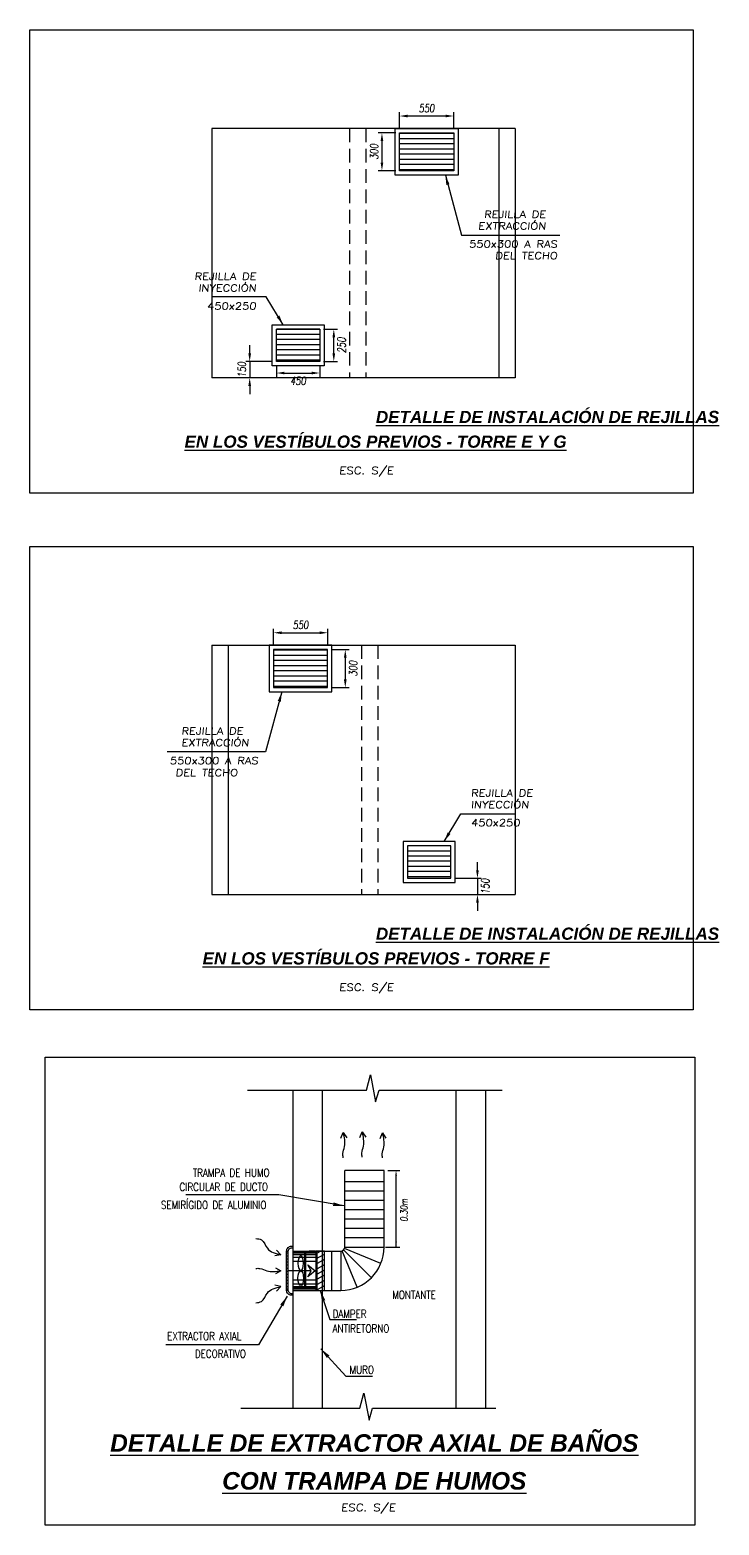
# Model space of a CAD drawing. Header units: millimetres. Extents: x 0 to 226526, y 0 to 8187996.
# Drawn here: x 226513.47 to 226526.2, y 8187967.01 to 8187994.6 of the extents above; entities that cross this region are included whole.
import ezdxf

# ---------------------------------------------------------------- set-up
doc = ezdxf.new("R2010")
doc.units = ezdxf.units.MM
doc.header["$PDMODE"] = 3
doc.linetypes.add('DASHED2', pattern=[0.375, 0.25, -0.125])
doc.layers.get('0').update_dxf_attribs({"color": 250})
doc.layers.get('DEFPOINTS').update_dxf_attribs({"color": 250})
for name, color, linetype in [('L-03_EQUIP-ACCES', 160, 'Continuous'), ('L-04_EQ-MED-CONT', 191, 'Continuous'), ('L-06_EQ-FIN-CONT', 141, 'Continuous'), ('L1 Casco', 252, 'Continuous'), ('L3 Equipos y Ductos', 160, 'Continuous'), ('L4 Linea mediana', 191, 'Continuous'), ('L6 Linea fina', 141, 'Continuous'), ('TX-01_PRIMA', 12, 'Continuous'), ('TX-03_PRINC', 150, 'Continuous')]:
    doc.layers.add(name, color=color, linetype=linetype)
doc.styles.add('100-NOTAS', font='romans.shx', dxfattribs={"height": 0.2})
doc.styles.add('G_Alca', font='romand.shx', dxfattribs={"height": 0.2})
doc.styles.add('JNV ING', font='romans.shx', dxfattribs={"width": 0.75, "oblique": 8, "height": 0.15})
doc.styles.add('M9_NUM-LAM', font='', dxfattribs={"height": 0.35})
doc.styles.add('P-R', font='romans.shx', dxfattribs={"width": 1.2, "oblique": 5, "height": 0.2})
doc.styles.get("Standard").update_dxf_attribs({"font": 'arial.ttf'})
doc.styles.get('M9_NUM-LAM').set_extended_font_data('Zurich UBlkEx BT')
doc.dimstyles.new('FLECHITA', dxfattribs={"dimtxt": 0.2, "dimasz": 0.2, "dimexe": 0.2, "dimexo": 0.2, "dimgap": 0.1, "dimtad": 1, "dimzin": 0, "dimdsep": 46, "dimtxsty": 'G_Alca', "dimcen": 0.09, "dimclrd": 256, "dimclre": 256, "dimclrt": 12, "dimadec": 0, "dimazin": 0, "dimtfac": 1, "dimtofl": 0, "dimtmove": 0, "dimatfit": 3, "dimfxl": 1, "dimtolj": 1, "dimtzin": 0, "dimarcsym": 0})
doc.dimstyles.new('JNV ING.', dxfattribs={"dimtxt": 0.15, "dimasz": 0.15, "dimexe": 0.07, "dimexo": 0.07, "dimgap": 0.07, "dimtad": 2, "dimtoh": 1, "dimdec": 0, "dimlfac": 1000, "dimzin": 0, "dimdsep": 46, "dimtxsty": 'JNV ING', "dimcen": 3, "dimdle": 0.05, "dimclrd": 256, "dimclre": 256, "dimclrt": 12, "dimadec": 0, "dimazin": 0, "dimtfac": 1, "dimtdec": 0, "dimtix": 1, "dimtmove": 2, "dimatfit": 3, "dimfxl": 1, "dimtolj": 1, "dimtzin": 0, "dimarcsym": 0})
doc.dimstyles.get("Standard").update_dxf_attribs({"dimtxt": 0.18, "dimasz": 0.18, "dimexe": 0.18, "dimexo": 0.0625, "dimgap": 0.09, "dimtad": 0, "dimtih": 1, "dimtoh": 1, "dimdec": 4, "dimzin": 0, "dimdsep": 46, "dimtxsty": 'Standard', "dimcen": 0.09, "dimadec": 0, "dimazin": 0, "dimtfac": 1, "dimtdec": 4, "dimtofl": 0, "dimtmove": 0, "dimatfit": 3, "dimfxl": 1, "dimtolj": 1, "dimtzin": 0, "dimarcsym": 0})

# ---------------------------------------------------------------- blocks, each defined once
blk = doc.blocks.new('A$C6CA101BC')
at = {"color": 253}
for p, q in [((-0.0284, -0.1559), (-0.0284, 0.0041)), ((-0.0284, -0.1559), (-0.0284, 0.0041)), ((-0.0213, 0.0041), (-0.0284, 0.0041)), ((-0.1461, -0.002), (-0.0463, -0.002)), ((-0.1461, -0.0048), (-0.0463, -0.0048)), ((-0.1461, -0.0108), (-0.0463, -0.0108)), ((-0.1461, -0.0219), (-0.0463, -0.0219)), ((-0.1461, -0.0377), (-0.0463, -0.0377)), ((-0.0213, -0.0027), (-0.0284, -0.0027)), ((-0.0213, -0.0151), (-0.0284, -0.0151)), ((-0.0213, -0.0275), (-0.0284, -0.0275)), ((-0.0213, -0.04), (-0.0284, -0.04)), ((-0.0213, -0.0524), (-0.0284, -0.0524)), ((-0.1461, -0.1141), (-0.0463, -0.1141)), ((-0.1208, -0.0759), (-0.0308, -0.0759)), ((-0.0213, -0.0649), (-0.0284, -0.0649)), ((-0.0213, -0.0773), (-0.0284, -0.0773)), ((-0.0213, -0.0897), (-0.0284, -0.0897)), ((-0.0213, -0.1022), (-0.0284, -0.1022)), ((-0.0213, -0.1146), (-0.0284, -0.1146)), ((-0.1461, -0.1299), (-0.0463, -0.1299)), ((-0.1461, -0.141), (-0.0463, -0.141)), ((-0.1461, -0.147), (-0.0463, -0.147)), ((-0.1461, -0.1498), (-0.0463, -0.1498)), ((-0.0213, -0.1271), (-0.0284, -0.1271)), ((-0.0213, -0.1395), (-0.0284, -0.1395)), ((-0.0213, -0.1497), (-0.0284, -0.1497)), ((-0.0284, -0.1559), (-0.0213, -0.1559))]:
    blk.add_line(p, q, dxfattribs=at)
for p, q in [((-0.1461, -0.0009), (-0.0463, -0.0009)), ((-0.1461, -0.1509), (-0.1461, -0.0009)), ((-0.1461, -0.1509), (-0.0463, -0.1509))]:
    blk.add_line(p, q)
at = {"color": 254}
for p, q in [((-0.0994, -0.1509), (-0.0993, -0.0009)), ((-0.0963, -0.1509), (-0.0962, -0.0009))]:
    blk.add_line(p, q, dxfattribs=at)
blk.add_lwpolyline([(-0.0463, -0.1759), (-0.0413, -0.1759, 0.414214), (-0.0213, -0.1559), (-0.0213, 0.0041, 0.414214), (-0.0413, 0.0241), (-0.0463, 0.0241), (-0.0463, -0.1759)], format="xyb")
at = {"color": 9, "ltscale": 0.8}
for points in [[(0.0198, 0.0074), (0.0019, -0.0105), (0.0266, -0.0158)], [(0.0243, -0.0639), (0.002, -0.0759), (0.0242, -0.0881)], [(0.0198, -0.1584), (0.0019, -0.1405), (0.0266, -0.1352)]]:
    blk.add_lwpolyline(points, dxfattribs=at)
at = {"color": 253}
blk.add_lwpolyline([(-0.1073, -0.1001), (-0.1208, -0.0759), (-0.1073, -0.0517), (-0.138, -0.0759), (-0.1073, -0.1001)], dxfattribs=at)
for centre, start, end in [((-0.043, 0.0032), 3.51024, 103.0064), ((-0.043, -0.155), 256.9936, 356.48976)]:
    blk.add_arc(centre, 0.0147, start, end, dxfattribs=at)
blk.add_ellipse((-0.079, -0.0457), major_axis=(0, -0.0303), ratio=0.371702, dxfattribs=at)
at = {"color": 253, "extrusion": (0, 0, -1)}
blk.add_ellipse((-0.079, -0.1062), major_axis=(0, 0.0303), ratio=0.371702, dxfattribs=at)
at = {"color": 9, "ltscale": 0.8}
for points in [[(0.1037, 0.055), (0.0808, 0.0498), (0.057, 0.0155), (0.0019, -0.0105)], [(0.1037, -0.206), (0.0808, -0.2008), (0.057, -0.1665), (0.0019, -0.1405)]]:
    blk.add_spline(points, degree=3, dxfattribs=at)
blk.add_open_spline([(0.1037, -0.0666), (0.0981, -0.066), (0.0828, -0.0652), (0.0512, -0.0829), (0.0216, -0.0787), (0.002, -0.0759)], degree=3, knots=[0.0194888, 0.0194888, 0.0194888, 0.0194888, 0.0832263, 0.1962381, 0.4180049, 0.4180049, 0.4180049, 0.4180049], dxfattribs=at)
blk = doc.blocks.new('REJ 40X30')
at = {"layer": 'L6 Linea fina'}
h = blk.add_hatch(dxfattribs=at)
h.set_pattern_fill('ANSI31', color=256, scale=0.015, angle=45)
h.set_pattern_definition([(90, (-4680.200737, -1110.25495), (-0.047625, 3e-33), [])])
h.paths.add_polyline_path([(0.04, -0.04), (0.04, -0.44), (0.34, -0.44), (0.34, -0.04)])
at = {"layer": 'L4 Linea mediana'}
for points in [[(0, 0), (0, -0.48), (0.38, -0.48), (0.38, 0)], [(0.04, -0.04), (0.04, -0.44), (0.34, -0.44), (0.34, -0.04)]]:
    blk.add_lwpolyline(points, close=True, dxfattribs=at)
blk = doc.blocks.new('*D24')
at = {"layer": 'DEFPOINTS', "color": 0, "transparency": 16777216}
for p in [(226518.019, 8187988.482), (226517.527, 8187988.182), (226518.019, 8187988.182)]:
    blk.add_point(p, dxfattribs=at)
at = {"layer": 'L6 Linea fina', "lineweight": -2, "transparency": 16777216}
for p, q in [((226517.527, 8187988.632), (226517.527, 8187988.782)), ((226517.949, 8187988.482), (226517.457, 8187988.482)), ((226517.527, 8187988.482), (226517.527, 8187988.182)), ((226517.949, 8187988.182), (226517.457, 8187988.182)), ((226517.527, 8187988.032), (226517.527, 8187987.882))]:
    blk.add_line(p, q, dxfattribs=at)
at = {"layer": 'L6 Linea fina', "transparency": 16777216}
for points in [[(226517.502, 8187988.632), (226517.552, 8187988.632), (226517.527, 8187988.482)], [(226517.502, 8187988.032), (226517.552, 8187988.032), (226517.527, 8187988.182)]]:
    blk.add_solid(points, dxfattribs=at)
at = {"layer": 'L6 Linea fina', "color": 12, "transparency": 16777216, "insert": (226517.382, 8187988.332), "char_height": 0.15, "attachment_point": 5, "rotation": 90, "style": 'JNV ING'}
blk.add_mtext('\\A1;150', dxfattribs=at)
blk = doc.blocks.new('*D25')
at = {"layer": 'DEFPOINTS', "color": 0, "transparency": 16777216}
for p in [(226520.294, 8187992.702), (226519.969, 8187992.002), (226520.294, 8187992.002)]:
    blk.add_point(p, dxfattribs=at)
at = {"layer": 'L6 Linea fina', "lineweight": -2, "transparency": 16777216}
for p, q in [((226520.224, 8187992.702), (226519.899, 8187992.702)), ((226519.969, 8187992.552), (226519.969, 8187992.152)), ((226520.224, 8187992.002), (226519.899, 8187992.002))]:
    blk.add_line(p, q, dxfattribs=at)
at = {"layer": 'L6 Linea fina', "transparency": 16777216}
for points in [[(226519.944, 8187992.552), (226519.994, 8187992.552), (226519.969, 8187992.702)], [(226519.944, 8187992.152), (226519.994, 8187992.152), (226519.969, 8187992.002)]]:
    blk.add_solid(points, dxfattribs=at)
at = {"layer": 'L6 Linea fina', "color": 12, "transparency": 16777216, "insert": (226519.824, 8187992.352), "char_height": 0.15, "attachment_point": 5, "rotation": 90, "style": 'JNV ING'}
blk.add_mtext('\\A1;300', dxfattribs=at)
blk = doc.blocks.new('*D26')
at = {"layer": 'DEFPOINTS', "color": 0, "transparency": 16777216}
for p in [(226520.294, 8187993.013), (226520.294, 8187992.702), (226521.294, 8187992.702)]:
    blk.add_point(p, dxfattribs=at)
at = {"layer": 'L6 Linea fina', "lineweight": -2, "transparency": 16777216}
for p, q in [((226520.294, 8187992.772), (226520.294, 8187993.083)), ((226521.294, 8187992.772), (226521.294, 8187993.083)), ((226521.144, 8187993.013), (226520.444, 8187993.013))]:
    blk.add_line(p, q, dxfattribs=at)
at = {"layer": 'L6 Linea fina', "transparency": 16777216}
for points in [[(226520.444, 8187993.038), (226520.444, 8187992.988), (226520.294, 8187993.013)], [(226521.144, 8187993.038), (226521.144, 8187992.988), (226521.294, 8187993.013)]]:
    blk.add_solid(points, dxfattribs=at)
at = {"layer": 'L6 Linea fina', "color": 12, "transparency": 16777216, "insert": (226520.794, 8187993.158), "char_height": 0.15, "attachment_point": 5, "style": 'JNV ING'}
blk.add_mtext('\\A1;550', dxfattribs=at)
blk = doc.blocks.new('*D28')
at = {"layer": 'DEFPOINTS', "color": 0, "transparency": 16777216}
for p in [(226521.241, 8187978.948), (226521.241, 8187978.648), (226521.733, 8187978.648)]:
    blk.add_point(p, dxfattribs=at)
at = {"layer": 'L6 Linea fina', "lineweight": -2, "transparency": 16777216}
for p, q in [((226521.733, 8187979.098), (226521.733, 8187979.248)), ((226521.311, 8187978.948), (226521.803, 8187978.948)), ((226521.733, 8187978.948), (226521.733, 8187978.648)), ((226521.311, 8187978.648), (226521.803, 8187978.648)), ((226521.733, 8187978.498), (226521.733, 8187978.348))]:
    blk.add_line(p, q, dxfattribs=at)
at = {"layer": 'L6 Linea fina', "transparency": 16777216}
for points in [[(226521.708, 8187979.098), (226521.758, 8187979.098), (226521.733, 8187978.948)], [(226521.708, 8187978.498), (226521.758, 8187978.498), (226521.733, 8187978.648)]]:
    blk.add_solid(points, dxfattribs=at)
at = {"layer": 'L6 Linea fina', "color": 12, "transparency": 16777216, "insert": (226521.878, 8187978.798), "char_height": 0.15, "attachment_point": 5, "rotation": 90, "style": 'JNV ING'}
blk.add_mtext('\\A1;150', dxfattribs=at)
blk = doc.blocks.new('*D29')
at = {"layer": 'DEFPOINTS', "color": 0, "transparency": 16777216}
for p in [(226518.967, 8187983.168), (226518.967, 8187982.468), (226519.292, 8187982.468)]:
    blk.add_point(p, dxfattribs=at)
at = {"layer": 'L6 Linea fina', "lineweight": -2, "transparency": 16777216}
for p, q in [((226519.037, 8187983.168), (226519.362, 8187983.168)), ((226519.292, 8187983.018), (226519.292, 8187982.618)), ((226519.037, 8187982.468), (226519.362, 8187982.468))]:
    blk.add_line(p, q, dxfattribs=at)
at = {"layer": 'L6 Linea fina', "transparency": 16777216}
for points in [[(226519.267, 8187983.018), (226519.317, 8187983.018), (226519.292, 8187983.168)], [(226519.267, 8187982.618), (226519.317, 8187982.618), (226519.292, 8187982.468)]]:
    blk.add_solid(points, dxfattribs=at)
at = {"layer": 'L6 Linea fina', "color": 12, "transparency": 16777216, "insert": (226519.437, 8187982.818), "char_height": 0.15, "attachment_point": 5, "rotation": 90, "style": 'JNV ING'}
blk.add_mtext('\\A1;300', dxfattribs=at)
blk = doc.blocks.new('*D30')
at = {"layer": 'DEFPOINTS', "color": 0, "transparency": 16777216}
for p in [(226518.967, 8187983.479), (226517.967, 8187983.168), (226518.967, 8187983.168)]:
    blk.add_point(p, dxfattribs=at)
at = {"layer": 'L6 Linea fina', "lineweight": -2, "transparency": 16777216}
for p, q in [((226517.967, 8187983.238), (226517.967, 8187983.549)), ((226518.117, 8187983.479), (226518.817, 8187983.479)), ((226518.967, 8187983.238), (226518.967, 8187983.549))]:
    blk.add_line(p, q, dxfattribs=at)
at = {"layer": 'L6 Linea fina', "transparency": 16777216}
for points in [[(226518.117, 8187983.504), (226518.117, 8187983.454), (226517.967, 8187983.479)], [(226518.817, 8187983.504), (226518.817, 8187983.454), (226518.967, 8187983.479)]]:
    blk.add_solid(points, dxfattribs=at)
at = {"layer": 'L6 Linea fina', "color": 12, "transparency": 16777216, "insert": (226518.467, 8187983.624), "char_height": 0.15, "attachment_point": 5, "style": 'JNV ING'}
blk.add_mtext('\\A1;550', dxfattribs=at)
blk = doc.blocks.new('*D31')
at = {"layer": 'DEFPOINTS', "color": 0, "transparency": 16777216}
for p in [(226518.819, 8187989.082), (226519.08, 8187989.082), (226518.819, 8187988.482)]:
    blk.add_point(p, dxfattribs=at)
at = {"layer": 'L6 Linea fina', "lineweight": -2, "transparency": 16777216}
for p, q in [((226518.889, 8187989.082), (226519.15, 8187989.082)), ((226519.08, 8187988.632), (226519.08, 8187988.932)), ((226518.889, 8187988.482), (226519.15, 8187988.482))]:
    blk.add_line(p, q, dxfattribs=at)
at = {"layer": 'L6 Linea fina', "transparency": 16777216}
for points in [[(226519.055, 8187988.932), (226519.105, 8187988.932), (226519.08, 8187989.082)], [(226519.055, 8187988.632), (226519.105, 8187988.632), (226519.08, 8187988.482)]]:
    blk.add_solid(points, dxfattribs=at)
at = {"layer": 'L6 Linea fina', "color": 12, "transparency": 16777216, "insert": (226519.225, 8187988.782), "char_height": 0.15, "attachment_point": 5, "rotation": 90, "style": 'JNV ING'}
blk.add_mtext('\\A1;250', dxfattribs=at)
blk = doc.blocks.new('*D32')
at = {"layer": 'DEFPOINTS', "color": 0, "transparency": 16777216}
for p in [(226518.019, 8187988.482), (226518.819, 8187988.482), (226518.819, 8187988.271)]:
    blk.add_point(p, dxfattribs=at)
at = {"layer": 'L6 Linea fina', "lineweight": -2, "transparency": 16777216}
for p, q in [((226518.019, 8187988.412), (226518.019, 8187988.201)), ((226518.819, 8187988.412), (226518.819, 8187988.201)), ((226518.169, 8187988.271), (226518.669, 8187988.271))]:
    blk.add_line(p, q, dxfattribs=at)
at = {"layer": 'L6 Linea fina', "transparency": 16777216}
for points in [[(226518.169, 8187988.296), (226518.169, 8187988.246), (226518.019, 8187988.271)], [(226518.669, 8187988.296), (226518.669, 8187988.246), (226518.819, 8187988.271)]]:
    blk.add_solid(points, dxfattribs=at)
at = {"layer": 'L6 Linea fina', "color": 12, "transparency": 16777216, "insert": (226518.419, 8187988.126), "char_height": 0.15, "attachment_point": 5, "style": 'JNV ING'}
blk.add_mtext('\\A1;450', dxfattribs=at)

msp = doc.modelspace()

# ---------------------------------------------------------------- hatches: boundary and pattern name
at = {"layer": 'L4 Linea mediana', "ltscale": 0.5}
h = msp.add_hatch(dxfattribs=at)
h.set_pattern_fill('ANSI31', color=256, scale=0.026366, angle=345)
h.set_pattern_definition([(30, (226518.750125, 8187971.344965), (-0.041856, 0.0724975), [])])
h.paths.add_polyline_path([(226518.7501, 8187972.07), (226518.7501, 8187971.345), (226518.9083, 8187971.345), (226518.9083, 8187972.07)])
at = {"layer": 'L6 Linea fina'}
h = msp.add_hatch(dxfattribs=at)
h.set_pattern_fill('ANSI31', color=256, scale=0.03, angle=135)
h.set_pattern_definition([(180, (228738.3966, 8178631.62038), (2e-17, -0.09525), [])])
h.paths.add_polyline_path([(226521.2938, 8187992.0019), (226520.2938, 8187992.0019), (226520.2938, 8187992.7019), (226521.2938, 8187992.7019)])
h = msp.add_hatch(dxfattribs=at)
h.set_pattern_fill('ANSI31', color=256, scale=0.03, angle=135)
h.set_pattern_definition([(180, (228738.3966, 8178622.08649), (2e-17, -0.09525), [])])
h.paths.add_polyline_path([(226517.9667, 8187982.468), (226518.9667, 8187982.468), (226518.9667, 8187983.168), (226517.9667, 8187983.168)])

# ---------------------------------------------------------------- linework, layer by layer
at = {"layer": 'L-03_EQUIP-ACCES'}
for p, q in [((226519.2832, 8187972.145), (226519.2832, 8187973.5602)), ((226520.0083, 8187973.5602), (226519.2832, 8187973.5602)), ((226520.0083, 8187972.145), (226520.0083, 8187973.5602))]:
    msp.add_line(p, q, dxfattribs=at)
for radius in [0.075, 0.8001]:
    msp.add_arc((226519.2082, 8187972.145), radius, 270, 0, dxfattribs=at)
at = {"layer": 'L-04_EQ-MED-CONT'}
msp.add_lwpolyline([(226513.7498, 8187975.6457), (226525.7457, 8187975.6457), (226525.7457, 8187967.0148), (226513.7498, 8187967.0148)], close=True, dxfattribs=at)
at = {"layer": 'L-06_EQ-FIN-CONT'}
for p, q in [((226520.0783, 8187973.5602), (226520.2999, 8187973.5602)), ((226520.2299, 8187972.145), (226520.2299, 8187973.4602)), ((226520.0358, 8187972.145), (226520.2999, 8187972.145))]:
    msp.add_line(p, q, dxfattribs=at)
for points in [[(226517.4876, 8187975.0414), (226519.683, 8187975.0414), (226519.7588, 8187975.3223), (226519.852, 8187974.8213), (226519.9186, 8187975.0414), (226522.1916, 8187975.0414)], [(226517.3659, 8187969.171), (226519.5613, 8187969.171), (226519.6371, 8187969.452), (226519.7303, 8187968.9509), (226519.7968, 8187969.171), (226522.0699, 8187969.171)]]:
    msp.add_lwpolyline(points, dxfattribs=at)
at = {"layer": 'L-06_EQ-FIN-CONT', "ltscale": 0.8}
for points in [[(226519.5597, 8187974.1631), (226519.6045, 8187974.2685), (226519.6686, 8187974.1736)], [(226519.2096, 8187974.1513), (226519.2544, 8187974.2567), (226519.3185, 8187974.1618)], [(226519.935, 8187974.1462), (226519.9798, 8187974.2516), (226520.0439, 8187974.1567)]]:
    msp.add_lwpolyline(points, dxfattribs=at)
for points in [[(226519.6045, 8187973.8057), (226519.5997, 8187973.8306), (226519.5898, 8187973.8994), (226519.6566, 8187974.0493), (226519.6253, 8187974.1811), (226519.6045, 8187974.2685)], [(226519.2544, 8187973.7939), (226519.2496, 8187973.8188), (226519.2396, 8187973.8876), (226519.3065, 8187974.0375), (226519.2751, 8187974.1693), (226519.2544, 8187974.2567)], [(226519.9798, 8187973.7888), (226519.975, 8187973.8137), (226519.9651, 8187973.8825), (226520.0319, 8187974.0324), (226520.0006, 8187974.1643), (226519.9798, 8187974.2516)]]:
    msp.add_open_spline(points, degree=3, knots=[0.01948883, 0.01948883, 0.01948883, 0.01948883, 0.08322633, 0.19623812, 0.41800491, 0.41800491, 0.41800491, 0.41800491], dxfattribs=at)
at = {"layer": 'L-06_EQ-FIN-CONT'}
for points in [[(226520.2133, 8187973.4602), (226520.2466, 8187973.4602), (226520.2299, 8187973.5602)], [(226520.2133, 8187972.245), (226520.2466, 8187972.245), (226520.2299, 8187972.145)]]:
    msp.add_solid(points, dxfattribs=at)
at = {"layer": 'L1 Casco'}
for p, q in [((226518.3217, 8187975.0414), (226518.3217, 8187969.171)), ((226518.8655, 8187975.0414), (226518.8655, 8187969.171)), ((226521.3361, 8187975.0414), (226521.3361, 8187969.171)), ((226521.8799, 8187975.0414), (226521.8799, 8187969.171))]:
    msp.add_line(p, q, dxfattribs=at)
for points in [[(226522.4303, 8187992.7819), (226516.8302, 8187992.7819)], [(226516.8302, 8187992.7819), (226516.8302, 8187988.1819)], [(226522.1302, 8187992.7819), (226522.1303, 8187988.1819)], [(226522.4303, 8187992.7819), (226522.4303, 8187988.1819)], [(226522.4303, 8187988.1819), (226516.8302, 8187988.1819)], [(226516.8302, 8187983.248), (226516.8302, 8187978.648)], [(226516.8302, 8187983.248), (226522.4303, 8187983.248)], [(226517.1303, 8187983.248), (226517.1303, 8187978.648)], [(226522.4303, 8187983.248), (226522.4303, 8187978.648)], [(226516.8302, 8187978.648), (226522.4303, 8187978.648)]]:
    msp.add_lwpolyline(points, dxfattribs=at)
at = {"layer": 'L1 Casco', "linetype": 'DASHED2'}
for points in [[(226519.3703, 8187992.7819), (226519.3703, 8187988.1819)], [(226519.8903, 8187983.248), (226519.8903, 8187978.648)]]:
    msp.add_lwpolyline(points, dxfattribs=at)
at = {"layer": 'L1 Casco', "linetype": 'DASHED2', "elevation": 0}
for points in [[(226519.6703, 8187992.7819), (226519.6703, 8187988.1819)], [(226519.5902, 8187983.248), (226519.5902, 8187978.648)]]:
    msp.add_lwpolyline(points, dxfattribs=at)
at = {"layer": 'L3 Equipos y Ductos'}
for p, q in [((226518.3217, 8187972.07), (226519.2082, 8187972.07)), ((226518.7331, 8187972.07), (226518.6244, 8187972.07)), ((226518.3217, 8187971.345), (226519.2082, 8187971.345))]:
    msp.add_line(p, q, dxfattribs=at)
at = {"layer": 'L4 Linea mediana'}
for points in [[(226513.4673, 8187994.6018), (226525.7165, 8187994.6018), (226525.7165, 8187986.0526), (226513.4673, 8187986.0526)], [(226521.3738, 8187991.9219), (226520.2138, 8187991.9219), (226520.2138, 8187992.7819), (226521.3738, 8187992.7819)], [(226521.2938, 8187992.0019), (226520.2938, 8187992.0019), (226520.2938, 8187992.7019), (226521.2938, 8187992.7019)], [(226513.4673, 8187985.0679), (226525.7165, 8187985.0679), (226525.7165, 8187976.5187), (226513.4673, 8187976.5187)], [(226517.8867, 8187982.388), (226519.0467, 8187982.388), (226519.0467, 8187983.248), (226517.8867, 8187983.248)], [(226517.9667, 8187982.468), (226518.9667, 8187982.468), (226518.9667, 8187983.168), (226517.9667, 8187983.168)]]:
    msp.add_lwpolyline(points, close=True, dxfattribs=at)
at = {"layer": 'L4 Linea mediana', "ltscale": 0.5}
msp.add_lwpolyline([(226518.7501, 8187972.07), (226518.7501, 8187971.345), (226518.9083, 8187971.345), (226518.9083, 8187972.07), (226518.7501, 8187972.07)], dxfattribs=at)
at = {"layer": 'L6 Linea fina'}
for p, q in [((226519.2832, 8187973.3565), (226520.0083, 8187973.3565)), ((226519.2832, 8187973.1835), (226520.0083, 8187973.1835)), ((226519.2832, 8187973.0104), (226520.0083, 8187973.0104)), ((226519.2832, 8187972.8373), (226520.0083, 8187972.8373)), ((226519.2832, 8187972.6643), (226520.0083, 8187972.6643)), ((226519.2832, 8187972.4912), (226520.0083, 8187972.4912)), ((226519.0351, 8187972.07), (226519.0351, 8187971.345)), ((226519.2082, 8187972.07), (226519.2082, 8187971.345)), ((226519.2832, 8187972.3181), (226520.0083, 8187972.3181)), ((226519.2832, 8187972.145), (226520.0083, 8187972.145))]:
    msp.add_line(p, q, dxfattribs=at)
at = {"layer": 'L6 Linea fina', "ltscale": 2}
for points in [[(226519.5144, 8187971.4059), (226519.2369, 8187972.0757)], [(226519.2612, 8187972.092), (226519.7739, 8187971.5793)], [(226519.9474, 8187971.8389), (226519.2775, 8187972.1163)]]:
    msp.add_lwpolyline(points, dxfattribs=at)

# ---------------------------------------------------------------- block references
at = {"layer": 'L1 Casco', "yscale": 2, "zscale": 2}
for p, xscale, rotation in [((226517.9391, 8187989.1619), -2, 90), ((226521.3214, 8187979.628), 2, 270)]:
    msp.add_blockref('REJ 40X30', p, dxfattribs=dict(at, xscale=xscale, rotation=rotation))
at = {"layer": 'L3 Equipos y Ductos', "xscale": -4.531703695199996, "yscale": 4.531703695199996, "zscale": 4.531703695199996, "rotation": 359.9999999999996}
msp.add_blockref('A$C6CA101BC', (226518.1116, 8187972.0515), dxfattribs=at)

# ---------------------------------------------------------------- texts
at = {"layer": 'L-03_EQUIP-ACCES', "ltscale": 1.5, "style": 'P-R', "oblique": 5, "width": 1.2}
for p in [(226519.1768, 8187986.4049, 0.7556), (226519.1768, 8187976.871, 0.7556), (226519.2126, 8187967.2717, 0.7556)]:
    msp.add_text('ESC. S/E', height=0.13361, dxfattribs=at).set_placement(p)
at = {"layer": 'L-06_EQ-FIN-CONT', "color": 12, "insert": (226520.3752, 8187972.8227), "char_height": 0.08775, "attachment_point": 5, "rotation": 90, "style": 'JNV ING'}
msp.add_mtext('\\A1;{\\H1.5x;0.30m }', dxfattribs=at)
at = {"layer": 'TX-01_PRIMA', "style": '100-NOTAS', "width": 0.8}
for s, height, p in [('TRAMPA DE HUMO', 0.147622, (226516.4765, 8187973.4431)), ('CIRCULAR DE DUCTO', 0.147622, (226516.2297, 8187973.1805)), ('SEMIRÍGIDO DE ALUMINIO', 0.147622, (226515.8877, 8187972.8472)), ('MONTANTE', 0.14762, (226520.16, 8187971.1893)), ('DAMPER', 0.14762, (226519.0581, 8187970.8372)), ('ANTIRETORNO', 0.147622, (226519.0581, 8187970.5672)), ('EXTRACTOR AXIAL', 0.147622, (226516.0025, 8187970.4271)), ('DECORATIVO', 0.14762, (226516.5151, 8187970.1015)), ('MURO', 0.14762, (226519.3708, 8187969.8062))]:
    msp.add_text(s, height=height, dxfattribs=at).set_placement(p)
at = {"layer": 'TX-01_PRIMA', "ltscale": 1.5, "style": 'P-R'}
for s, insert, char_height, attachment_point in [('REJILLA DE\\PEXTRACCIÓN', (226522.9966, 8187991.2638), 0.1293, 3), ('550x300 A RAS\\P DEL TECHO', (226523.2111, 8187990.7145), 0.129301, 3), ('REJILLA DE\\PINYECCIÓN', (226517.6486, 8187990.1212), 0.1293, 3), ('450x250', (226517.6486, 8187989.5719), 0.1293, 3), ('REJILLA DE\\PEXTRACCIÓN', (226516.2639, 8187981.7299), 0.1293, 1), ('550x300 A RAS\\P DEL TECHO', (226516.0494, 8187981.1806), 0.129301, 1), ('REJILLA DE\\PINYECCIÓN', (226521.6119, 8187980.5873), 0.1293, 1), ('450x250', (226521.6119, 8187980.038), 0.1293, 1)]:
    msp.add_mtext(s, dxfattribs=dict(at, insert=insert, char_height=char_height, attachment_point=attachment_point))
at = {"layer": 'TX-03_PRINC', "ltscale": 1.5, "style": 'M9_NUM-LAM'}
for s, insert, char_height, attachment_point in [('\\pxqc;{\\fArial|b1|i1|c0|p34;\\LDETALLE DE INSTALACIÓN DE REJILLAS}', (226519.8575, 8187987.5734), 0.225, 1), ('{\\fArial|b1|i1|c0|p34;\\LEN LOS VESTÍBULOS PREVIOS - TORRE E Y G}', (226516.3235, 8187987.1176), 0.225, 1), ('\\pxqc;{\\fArial|b1|i1|c0|p34;\\LDETALLE DE INSTALACIÓN DE REJILLAS}', (226519.8575, 8187978.0395), 0.225, 1), ('{\\fArial|b1|i1|c0|p34;\\LEN LOS VESTÍBULOS PREVIOS - TORRE F}', (226516.6569, 8187977.5837), 0.225, 1), ('\\pxqc;{\\fArial|b1|i1|c0|p34;\\LDETALLE DE EXTRACTOR AXIAL DE BAÑOS}', (226519.8275, 8187968.6916), 0.323136, 2), ('\\pxqc;{\\fArial|b1|i1|c0|p34;\\LCON TRAMPA DE HUMOS}', (226519.8275, 8187967.9932), 0.323136, 2)]:
    msp.add_mtext(s, dxfattribs=dict(at, insert=insert, char_height=char_height, attachment_point=attachment_point))

# ---------------------------------------------------------------- dimensions: what is measured, and where the dimension line sits
at = {"layer": 'L6 Linea fina'}
for base, p1, p2, angle, text, picture, middle in [((226520.2938, 8187993.0132), (226521.2938, 8187992.7019), (226520.2938, 8187992.7019), 180, '550', '*D26', (226520.7938, 8187993.1582)), ((226519.9685, 8187992.0019), (226520.2938, 8187992.7019), (226520.2938, 8187992.0019), 90, '300', '*D25', (226519.8235, 8187992.3519)), ((226519.0799, 8187989.0819), (226518.8191, 8187988.4819), (226518.8191, 8187989.0819), 90, '250', '*D31', (226519.2249, 8187988.7819)), ((226517.5272, 8187988.1819), (226518.0191, 8187988.4819), (226518.0191, 8187988.1819), 90, '150', '*D24', (226517.3822, 8187988.3319)), ((226519.292, 8187982.468), (226518.9667, 8187983.168), (226518.9667, 8187982.468), 90, '300', '*D29', (226519.437, 8187982.818)), ((226521.7333, 8187978.648), (226521.2414, 8187978.948), (226521.2414, 8187978.648), 90, '150', '*D28', (226521.8783, 8187978.798))]:
    dim = msp.add_linear_dim(base=base, p1=p1, p2=p2, angle=angle, text=text, dimstyle='JNV ING.', dxfattribs=at)
    dim.commit()
    dim.dimension.update_dxf_attribs({"geometry": picture, "text_midpoint": middle})
for base, p1, p2, text, picture, middle in [((226518.8191, 8187988.2706), (226518.0191, 8187988.4819), (226518.8191, 8187988.4819), '450', '*D32', (226518.4191, 8187988.1256)), ((226518.9667, 8187983.4793), (226517.9667, 8187983.168), (226518.9667, 8187983.168), '550', '*D30', (226518.4667, 8187983.6243))]:
    dim = msp.add_linear_dim(base=base, p1=p1, p2=p2, text=text, dimstyle='JNV ING.', dxfattribs=at)
    dim.commit()
    dim.dimension.update_dxf_attribs({"geometry": picture, "text_midpoint": middle})

# ---------------------------------------------------------------- leaders
at = {"layer": 'L-06_EQ-FIN-CONT'}
for points, dimstyle in [([(226521.1398, 8187991.9219), (226521.4402, 8187990.8172), (226523.2562, 8187990.8172)], 'Standard'), ([(226518.1437, 8187989.1619), (226517.8327, 8187989.6747), (226516.8245, 8187989.6747)], 'Standard'), ([(226518.1207, 8187982.388), (226517.8203, 8187981.2833), (226516.0043, 8187981.2833)], 'Standard'), ([(226521.1169, 8187979.628), (226521.4278, 8187980.1408), (226522.436, 8187980.1408)], 'Standard'), ([(226519.2686, 8187972.904), (226518.0644, 8187973.1054), (226516.3479, 8187973.1054)], 'FLECHITA')]:
    msp.add_leader(points, dimstyle=dimstyle, dxfattribs=at)
for points in [[(226518.221, 8187971.2392), (226517.6921, 8187970.3438), (226515.9756, 8187970.3438)], [(226518.8292, 8187971.345), (226519.0059, 8187970.8065), (226519.4994, 8187970.8065)], [(226518.8404, 8187970.268), (226519.3003, 8187969.7648), (226519.7938, 8187969.7648)]]:
    msp.add_leader(points, dimstyle='FLECHITA', override={"dimclrd": 256}, dxfattribs=at)

doc.saveas('drawing.dxf')
